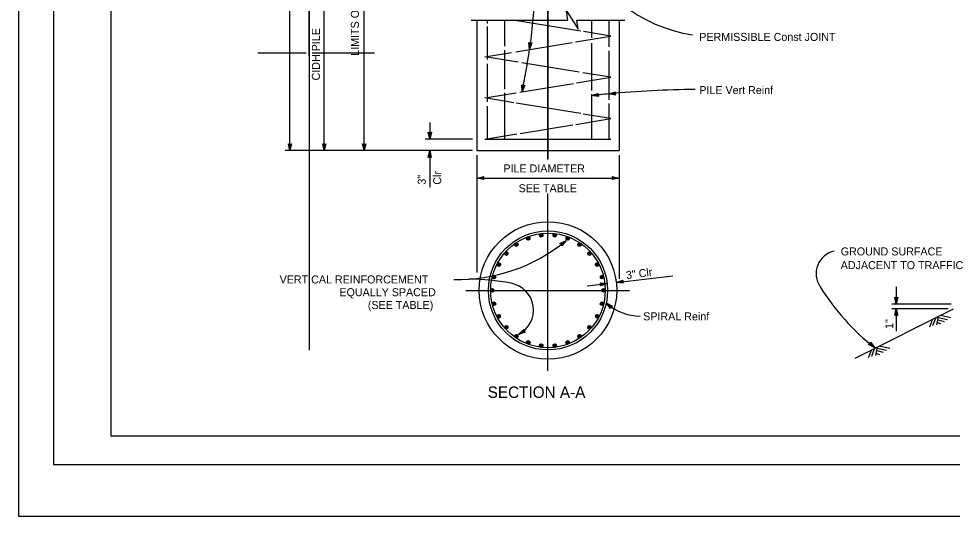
# Model space of a CAD drawing. Extents: x -894 to 866, y -476 to 714.
# Drawn here: x -894 to -78, y -476 to -41 of the extents above; entities that cross this region are included whole.
import ezdxf

# ---------------------------------------------------------------- set-up
doc = ezdxf.new("R2010")
doc.units = 0
for name, color, linetype in [('10 Sheet Format', 7, 'Continuous'), ('56 Stage 3 Anno', 7, 'Continuous'), ('57 Undefined', 7, 'Continuous'), ('59 Sndwall Anno', 7, 'Continuous'), ('60 Nongeo Data', 7, 'Continuous')]:
    doc.layers.add(name, color=color, linetype=linetype)

msp = doc.modelspace()

# ---------------------------------------------------------------- linework, layer by layer
at = {"layer": '10 Sheet Format'}
for p, q in [((-863.46, 668.96), (-863.46, -431.04)), ((-813.45, 643.96), (-813.45, -406.04)), ((-813.45, -406.04), (811.55, -406.04)), ((-863.46, -431.04), (836.55, -431.04))]:
    msp.add_line(p, q, dxfattribs=at)
for points in [[(-894.04, 713.56), (865.96, 713.56), (865.96, -476.44), (-894.04, -476.44)], [(-863.46, -431.04), (836.55, -431.04), (836.55, 668.96), (-863.46, 668.96)]]:
    msp.add_lwpolyline(points, close=True, dxfattribs=at)
at = {"layer": '56 Stage 3 Anno'}
for p, q in [((-431.34, 403.26), (-431.34, -163.86)), ((-640.13, -73.76), (-640.13, -17.79)), ((-640.13, -73.76), (-640.13, -17.79)), ((-656.97, -156.66), (-656.97, -28.23)), ((-640.1, -30.28), (-640.1, -331.21)), ((-626.91, -156.66), (-626.91, -28.93)), ((-592.02, -156.66), (-592.02, -29.86)), ((-447.35, -68.12), (-448.05, -62.01)), ((-448.05, -62.01), (-448.05, -62.01)), ((-448.05, -62.01), (-446.81, -62.94)), ((-447.21, -66.74), (-447.72, -62.28)), ((-447.06, -65.37), (-447.39, -62.49)), ((-445.39, -62.29), (-447.35, -68.12)), ((-445.77, -62.46), (-447.21, -66.75)), ((-446.15, -62.66), (-447.06, -65.37)), ((-446.92, -64), (-447.06, -62.76)), ((-446.51, -62.8), (-446.92, -64)), ((-446.81, -62.94), (-445.39, -62.29)), ((-445.39, -62.29), (-445.39, -62.29)), ((-685.02, -71.16), (-642.63, -71.16)), ((-637.39, -71.16), (-582.88, -71.16)), ((-447.35, -68.12), (-447.35, -68.12)), ((-453.9, -105.15), (-454.22, -99)), ((-454.22, -99), (-454.22, -99)), ((-454.22, -99), (-453.04, -100.01)), ((-453.67, -103.78), (-453.9, -99.29)), ((-451.58, -99.45), (-453.9, -105.15)), ((-453.9, -105.15), (-453.9, -105.15)), ((-451.97, -99.6), (-453.67, -103.79)), ((-453.44, -102.42), (-453.59, -99.53)), ((-452.36, -99.77), (-453.44, -102.42)), ((-453.21, -101.06), (-453.27, -99.82)), ((-452.73, -99.89), (-453.21, -101.06)), ((-453.04, -100.01), (-451.58, -99.45)), ((-451.58, -99.45), (-451.58, -99.45)), ((-378.25, -107.02), (-372.32, -105.37)), ((-376.86, -106.94), (-372.53, -105.74)), ((-375.49, -106.87), (-372.69, -106.1)), ((-372.32, -105.37), (-373.05, -106.74)), ((-372.32, -105.37), (-372.32, -105.37)), ((-393.27, -108.52), (-387.43, -106.59)), ((-387.16, -109.25), (-393.27, -108.52)), ((-393.27, -108.52), (-393.27, -108.52)), ((-387.41, -108.92), (-391.9, -108.38)), ((-391.89, -108.37), (-387.62, -106.97)), ((-390.52, -108.24), (-387.77, -107.34)), ((-387.68, -108.59), (-390.52, -108.24)), ((-389.14, -108.11), (-387.97, -107.72)), ((-387.89, -108.26), (-389.14, -108.11)), ((-387.43, -106.59), (-388.09, -108)), ((-388.09, -108), (-387.16, -109.25)), ((-387.43, -106.59), (-387.43, -106.59)), ((-387.16, -109.25), (-387.16, -109.25)), ((-372.18, -108.04), (-378.25, -107.02)), ((-378.25, -107.02), (-378.25, -107.02)), ((-372.41, -107.7), (-376.87, -106.94)), ((-372.67, -107.35), (-375.49, -106.87)), ((-374.1, -106.8), (-372.91, -106.47)), ((-372.86, -107.01), (-374.1, -106.8)), ((-373.05, -106.74), (-372.18, -108.04)), ((-372.18, -108.04), (-372.18, -108.04)), ((-534.63, -132.15), (-534.63, -146.64)), ((-497.45, -146.64), (-538.64, -146.64)), ((-534.63, -146.64), (-535.96, -140.63)), ((-535.96, -140.63), (-535.96, -140.63)), ((-535.96, -140.63), (-534.63, -141.43)), ((-534.63, -145.25), (-535.6, -140.87)), ((-534.63, -143.87), (-535.26, -141.04)), ((-534.63, -142.49), (-534.9, -141.28)), ((-534.63, -141.43), (-533.29, -140.63)), ((-533.29, -140.63), (-534.63, -146.64)), ((-533.65, -140.85), (-534.63, -145.26)), ((-534.01, -141.08), (-534.63, -143.87)), ((-534.35, -141.26), (-534.63, -142.49)), ((-534.63, -146.64), (-534.63, -146.64)), ((-533.29, -140.63), (-533.29, -140.63)), ((-656.97, -156.66), (-658.3, -150.65)), ((-658.3, -150.65), (-658.3, -150.65)), ((-658.3, -150.65), (-656.97, -151.45)), ((-656.97, -155.27), (-657.94, -150.88)), ((-656.96, -153.89), (-657.59, -151.06)), ((-656.96, -152.51), (-657.23, -151.3)), ((-656.97, -151.45), (-655.62, -150.65)), ((-655.62, -150.65), (-656.97, -156.66)), ((-655.98, -150.87), (-656.96, -155.28)), ((-656.34, -151.1), (-656.96, -153.89)), ((-656.69, -151.28), (-656.96, -152.51)), ((-655.62, -150.65), (-655.62, -150.65)), ((-626.91, -156.66), (-628.25, -150.65)), ((-628.25, -150.65), (-628.25, -150.65)), ((-628.25, -150.65), (-626.91, -151.45)), ((-626.92, -155.27), (-627.89, -150.88)), ((-626.91, -153.89), (-627.54, -151.06)), ((-626.91, -152.51), (-627.18, -151.3)), ((-626.91, -151.45), (-625.57, -150.65)), ((-625.57, -150.65), (-626.91, -156.66)), ((-625.93, -150.87), (-626.91, -155.28)), ((-626.29, -151.1), (-626.91, -153.89)), ((-626.64, -151.28), (-626.91, -152.51)), ((-625.57, -150.65), (-625.57, -150.65)), ((-592.02, -156.66), (-593.35, -150.65)), ((-593.35, -150.65), (-593.35, -150.65)), ((-593.35, -150.65), (-592.02, -151.45)), ((-592.02, -155.27), (-592.99, -150.88)), ((-592.02, -153.89), (-592.65, -151.06)), ((-592.02, -152.51), (-592.29, -151.3)), ((-592.02, -151.45), (-590.68, -150.65)), ((-590.68, -150.65), (-592.02, -156.66)), ((-591.04, -150.87), (-592.02, -155.28)), ((-591.39, -151.1), (-592.02, -153.89)), ((-591.74, -151.28), (-592.02, -152.51)), ((-590.68, -150.65), (-590.68, -150.65)), ((-497.45, -156.66), (-660.97, -156.66)), ((-656.97, -156.66), (-656.97, -156.66)), ((-626.91, -156.66), (-626.91, -156.66)), ((-592.02, -156.66), (-592.02, -156.66)), ((-535.97, -162.67), (-534.63, -156.66)), ((-534.63, -161.87), (-535.97, -162.67)), ((-535.97, -162.67), (-535.97, -162.67)), ((-535.62, -162.45), (-534.63, -158.04)), ((-535.26, -162.22), (-534.63, -159.43)), ((-534.91, -162.04), (-534.63, -160.81)), ((-534.63, -156.66), (-534.63, -156.66)), ((-534.63, -156.66), (-533.3, -162.67)), ((-534.63, -156.66), (-534.63, -188.55)), ((-534.63, -158.05), (-533.66, -162.43)), ((-534.63, -159.43), (-534.01, -162.26)), ((-534.63, -160.81), (-534.37, -162.02)), ((-533.3, -162.67), (-534.63, -161.87)), ((-533.3, -162.67), (-533.3, -162.67)), ((-493.44, -160.67), (-493.44, -263.28)), ((-369.23, -160.67), (-369.23, -268.77)), ((-493.44, -180.7), (-487.43, -179.37)), ((-487.43, -179.37), (-488.24, -180.7)), ((-487.43, -179.37), (-487.43, -179.37)), ((-374.44, -180.7), (-375.24, -179.36)), ((-375.24, -179.36), (-375.24, -179.36)), ((-375.24, -179.36), (-369.23, -180.7)), ((-493.44, -180.7), (-369.23, -180.7)), ((-487.43, -182.04), (-493.44, -180.7)), ((-493.44, -180.7), (-493.44, -180.7)), ((-487.65, -181.69), (-492.06, -180.7)), ((-492.05, -180.7), (-487.67, -179.73)), ((-490.68, -180.7), (-487.85, -180.07)), ((-487.89, -181.33), (-490.68, -180.7)), ((-489.29, -180.7), (-488.08, -180.43)), ((-488.06, -180.98), (-489.29, -180.7)), ((-488.24, -180.7), (-487.43, -182.04)), ((-487.43, -182.04), (-487.43, -182.04)), ((-369.23, -180.7), (-375.24, -182.03)), ((-375.24, -182.03), (-374.44, -180.7)), ((-375.24, -182.03), (-375.24, -182.03)), ((-375.03, -179.71), (-370.62, -180.7)), ((-370.63, -180.7), (-375.01, -181.67)), ((-372, -180.7), (-374.83, -181.33)), ((-374.79, -180.07), (-372, -180.7)), ((-374.62, -180.42), (-373.38, -180.7)), ((-373.38, -180.7), (-374.6, -180.96)), ((-369.23, -180.7), (-369.23, -180.7)), ((-420.82, -237.89), (-415.31, -235.13)), ((-420.43, -238.03), (-416.38, -236)), ((-416.39, -236.02), (-419.17, -239.54)), ((-415.31, -235.13), (-419.13, -239.96)), ((-415.31, -235.13), (-415.31, -235.13)), ((-419.35, -238.42), (-420.82, -237.89)), ((-420.82, -237.89), (-420.82, -237.89)), ((-420.02, -238.16), (-417.46, -236.88)), ((-419.66, -238.32), (-418.53, -237.75)), ((-419.13, -239.96), (-419.35, -238.42)), ((-418.53, -237.75), (-419.3, -238.73)), ((-417.46, -236.88), (-419.26, -239.15)), ((-419.13, -239.96), (-419.13, -239.96)), ((-371.64, -271.9), (-322.25, -266.16)), ((-397.09, -274.85), (-379.6, -272.82)), ((-384.78, -273.42), (-385.73, -272.18)), ((-385.73, -272.18), (-385.73, -272.18)), ((-385.73, -272.18), (-379.6, -272.82)), ((-385.47, -272.51), (-380.98, -272.98)), ((-379.6, -272.82), (-385.42, -274.84)), ((-385.42, -274.84), (-384.78, -273.42)), ((-385.42, -274.84), (-385.42, -274.84)), ((-380.99, -272.99), (-385.23, -274.46)), ((-385.2, -272.84), (-382.35, -273.14)), ((-382.35, -273.14), (-385.09, -274.09)), ((-384.98, -273.17), (-383.73, -273.3)), ((-383.73, -273.3), (-384.9, -273.71)), ((-379.6, -272.82), (-379.6, -272.82)), ((-371.64, -271.9), (-365.83, -269.88)), ((-365.52, -272.54), (-371.64, -271.9)), ((-371.64, -271.9), (-371.64, -271.9)), ((-365.77, -272.21), (-370.27, -271.74)), ((-370.26, -271.73), (-366.02, -270.26)), ((-368.89, -271.58), (-366.15, -270.63)), ((-366.05, -271.88), (-368.89, -271.58)), ((-367.52, -271.42), (-366.35, -271.01)), ((-366.26, -271.55), (-367.52, -271.42)), ((-365.83, -269.88), (-366.47, -271.3)), ((-366.47, -271.3), (-365.52, -272.54)), ((-365.83, -269.88), (-365.83, -269.88)), ((-365.52, -272.54), (-365.52, -272.54)), ((-126.85, -275.64), (-126.85, -290.88)), ((-503.22, -278.87), (-360.2, -278.87)), ((-126.85, -290.88), (-128.18, -284.87)), ((-128.18, -284.87), (-128.18, -284.87)), ((-128.18, -284.87), (-126.85, -285.67)), ((-126.85, -289.49), (-127.82, -285.1)), ((-126.84, -288.11), (-127.47, -285.28)), ((-126.84, -286.73), (-127.11, -285.52)), ((-126.85, -285.67), (-125.5, -284.87)), ((-125.5, -284.87), (-126.85, -290.88)), ((-125.86, -285.09), (-126.85, -289.5)), ((-126.22, -285.32), (-126.84, -288.11)), ((-126.57, -285.5), (-126.84, -286.73)), ((-125.5, -284.87), (-125.5, -284.87)), ((-376.73, -294.59), (-380.46, -289.68)), ((-380.46, -289.68), (-380.46, -289.68)), ((-380.46, -289.68), (-375.01, -292.55)), ((-376.67, -294.18), (-379.4, -290.58)), ((-379.39, -290.58), (-375.42, -292.67)), ((-376.62, -293.75), (-378.35, -291.47)), ((-378.35, -291.47), (-375.78, -292.82)), ((-376.53, -293.37), (-377.29, -292.37)), ((-377.29, -292.37), (-376.19, -292.94)), ((-376.48, -293.05), (-376.73, -294.59)), ((-375.01, -292.55), (-376.48, -293.05)), ((-375.01, -292.55), (-375.01, -292.55)), ((-78.76, -290.88), (-130.85, -290.88)), ((-126.85, -290.88), (-126.85, -290.88)), ((-376.73, -294.59), (-376.73, -294.59)), ((-81.35, -294.89), (-130.85, -294.89)), ((-128.19, -300.9), (-126.85, -294.89)), ((-126.85, -300.09), (-128.19, -300.9)), ((-128.19, -300.9), (-128.19, -300.9)), ((-127.83, -300.68), (-126.85, -296.27)), ((-127.47, -300.44), (-126.85, -297.65)), ((-127.13, -300.27), (-126.85, -299.04)), ((-126.85, -294.89), (-126.85, -294.89)), ((-126.85, -294.89), (-125.51, -300.9)), ((-126.85, -294.89), (-126.85, -314.47)), ((-126.85, -297.65), (-126.22, -300.48)), ((-126.85, -299.04), (-126.58, -300.25)), ((-125.51, -300.9), (-126.85, -300.09)), ((-126.84, -296.28), (-125.87, -300.66)), ((-125.51, -300.9), (-125.51, -300.9)), ((-457.02, -317.37), (-452.58, -313.11)), ((-451.19, -315.39), (-457.02, -317.37)), ((-457.02, -317.37), (-457.02, -317.37)), ((-451.56, -315.2), (-455.84, -316.65)), ((-455.83, -316.64), (-452.59, -313.54)), ((-454.65, -315.93), (-452.56, -313.93)), ((-451.94, -315.02), (-454.65, -315.93)), ((-453.47, -315.22), (-452.58, -314.36)), ((-452.28, -314.81), (-453.47, -315.22)), ((-452.58, -313.11), (-452.58, -313.11)), ((-452.58, -313.11), (-452.57, -314.66)), ((-452.57, -314.66), (-451.19, -315.39)), ((-451.19, -315.39), (-451.19, -315.39)), ((-151.18, -326.3), (-149.72, -325.78)), ((-145.69, -329.07), (-151.18, -326.3)), ((-151.18, -326.3), (-151.18, -326.3)), ((-146.77, -328.19), (-150.77, -326.17)), ((-147.83, -327.32), (-150.42, -326.02)), ((-148.9, -326.44), (-150.01, -325.89)), ((-149.72, -325.78), (-149.49, -324.23)), ((-149.68, -325.45), (-148.9, -326.44)), ((-149.6, -325.07), (-147.83, -327.32)), ((-149.55, -324.65), (-146.76, -328.2)), ((-149.49, -324.23), (-149.49, -324.23)), ((-149.49, -324.23), (-145.69, -329.07)), ((-145.69, -329.07), (-145.69, -329.07))]:
    msp.add_line(p, q, dxfattribs=at)
for points in [[(-431.34, -164.28), (-431.34, 402.72)], [(-431.34, -349.21), (-431.34, -194.23)]]:
    msp.add_lwpolyline(points, dxfattribs=at)
for centre, radius, start, end in [((-939.86, 2.56), 497.56, 351.83302, 8.2598), ((-285.44, 73.82), 130.65, 201.91536, 261.40865), ((-1234.61, 52.06), 796.38, 348.61455, 351.32003), ((-290.32, -1064.28), 961.3, 90.72823, 95.24805), ((-290.32, -1064.28), 961.3, 95.24804, 96.14806), ((-510.36, -119.83), 149.53, 268.72619, 309.12261), ((-176.87, -264.18), 20.1, 102.15122, 214.76683), ((-500.56, -463.11), 194.03, 79.00783, 90.0061), ((-467.76, -296.1), 23.83, 296.7883, 79.86737), ((-15.54, -164.89), 209.51, 211.91488, 231.59711), ((-350.72, -257.27), 43.99, 227.46863, 270.14752)]:
    msp.add_arc(centre, radius, start, end, dxfattribs=at)
at = {"layer": '59 Sndwall Anno'}
for p, q in [((-90.19, -301.5), (-91.69, -308.97)), ((-88.22, -300.53), (-79.09, -302.57)), ((-95.04, -304.05), (-97.84, -311.16)), ((-92.26, -302.72), (-95.06, -309.83)), ((-91.12, -306.76), (-88.14, -308.09)), ((-90.51, -304.52), (-84.76, -306.11)), ((-90.2, -302.51), (-82.04, -304.34)), ((-148.5, -330.81), (-151.3, -337.93)), ((-145.85, -329.49), (-148.65, -336.6)), ((-143.65, -328.4), (-145.14, -335.87)), ((-144.58, -333.66), (-141.59, -334.99)), ((-143.96, -331.42), (-138.22, -333.01)), ((-143.65, -329.41), (-135.5, -331.24)), ((-141.68, -327.43), (-132.55, -329.47))]:
    msp.add_line(p, q, dxfattribs=at)
at = {"layer": '60 Nongeo Data'}
for p, q in [((-498.45, -42.47), (-414.08, -42.47)), ((-493.44, -42.47), (-493.44, -156.66)), ((-484.43, -42.46), (-484.43, -45.62)), ((-484.43, -48.15), (-484.43, -77.08)), ((-469.4, -42.46), (-469.4, -65.29)), ((-406.07, -42.47), (-364.23, -42.47)), ((-393.27, -42.46), (-393.27, -58.12)), ((-378.25, -42.46), (-378.25, -65.85)), ((-369.23, -42.47), (-369.23, -156.66)), ((-393.27, -62.76), (-393.27, -104.2)), ((-469.4, -68.94), (-469.4, -102.93)), ((-378.25, -69.5), (-378.25, -112.34)), ((-484.43, -80.74), (-484.43, -114.03)), ((-469.4, -106.16), (-469.4, -146.64)), ((-393.27, -107.29), (-393.27, -146.64)), ((-484.43, -117.68), (-484.43, -146.64)), ((-378.25, -115.43), (-378.25, -146.64)), ((-486.43, -146.64), (-376.25, -146.64)), ((-493.44, -156.66), (-369.23, -156.66)), ((-162.91, -338.08), (-76.76, -294.89))]:
    msp.add_line(p, q, dxfattribs=at)
for points in [[(-414.08, -42.46), (-415.09, -34.45), (-405.07, -50.48), (-406.07, -42.46)], [(-402.52, -52.19), (-461.95, -42.46)], [(-407.35, -61.58), (-376.25, -56.49), (-400.18, -52.57)], [(-459.55, -70.12), (-410.19, -62.04)], [(-457.43, -79.26), (-486.43, -74.52), (-463.09, -70.7)], [(-404.1, -87.99), (-454.18, -79.8)], [(-406.28, -97.46), (-376.25, -92.55), (-400.88, -88.52)], [(-455.9, -105.58), (-408.9, -97.89)], [(-461.22, -114.71), (-486.43, -110.58), (-459.15, -106.12)], [(-402.6, -124.3), (-459.02, -115.07)], [(-407.07, -133.66), (-376.25, -128.61), (-400.55, -124.63)], [(-455.59, -141.6), (-409.65, -134.08)], [(-486.43, -146.64), (-458.43, -142.06)]]:
    msp.add_lwpolyline(points, dxfattribs=at)
for centre, radius in [((-431.34, -278.87), 60.1), ((-431.34, -278.87), 52.09), ((-431.34, -278.87), 50.08), ((-448.57, -233.42), 1.57), ((-448.57, -233.42), 1.38), ((-448.57, -233.42), 1.19), ((-448.57, -233.42), 1), ((-448.57, -233.42), 0.814), ((-448.57, -233.42), 0.626), ((-448.57, -233.42), 0.438), ((-448.57, -233.42), 0.188), ((-437.2, -230.62), 1.57), ((-437.2, -230.62), 1.38), ((-437.2, -230.62), 1.19), ((-437.2, -230.62), 1), ((-437.2, -230.62), 0.814), ((-437.2, -230.62), 0.626), ((-437.2, -230.62), 0.438), ((-437.2, -230.62), 0.188), ((-425.48, -230.62), 1.57), ((-425.48, -230.62), 1.38), ((-425.48, -230.62), 1.19), ((-425.48, -230.62), 1), ((-425.48, -230.62), 0.814), ((-425.48, -230.62), 0.626), ((-425.48, -230.62), 0.438), ((-425.48, -230.62), 0.188), ((-414.11, -233.42), 1.57), ((-414.11, -233.42), 1.38), ((-414.11, -233.42), 1.19), ((-414.11, -233.42), 1), ((-414.11, -233.42), 0.814), ((-414.11, -233.42), 0.626), ((-414.11, -233.42), 0.438), ((-414.11, -233.42), 0.188), ((-458.95, -238.87), 1.57), ((-458.95, -238.87), 1.38), ((-458.95, -238.87), 1.19), ((-458.95, -238.87), 1), ((-458.95, -238.87), 0.814), ((-458.95, -238.87), 0.626), ((-458.95, -238.87), 0.438), ((-458.95, -238.87), 0.188), ((-403.73, -238.87), 1.57), ((-403.73, -238.87), 1.38), ((-403.73, -238.87), 1.19), ((-403.73, -238.87), 1), ((-403.73, -238.87), 0.814), ((-403.73, -238.87), 0.626), ((-403.73, -238.87), 0.438), ((-403.73, -238.87), 0.188), ((-467.72, -246.64), 1.57), ((-467.72, -246.64), 1.38), ((-467.72, -246.64), 1.19), ((-467.72, -246.64), 1), ((-467.72, -246.64), 0.814), ((-467.72, -246.64), 0.626), ((-467.72, -246.64), 0.438), ((-467.72, -246.64), 0.188), ((-394.96, -246.64), 1.57), ((-394.96, -246.64), 1.38), ((-394.96, -246.64), 1.19), ((-394.96, -246.64), 1), ((-394.96, -246.64), 0.814), ((-394.96, -246.64), 0.626), ((-394.96, -246.64), 0.438), ((-394.96, -246.64), 0.188), ((-474.37, -256.28), 1.57), ((-474.37, -256.28), 1.38), ((-474.37, -256.28), 1.19), ((-474.37, -256.28), 1), ((-474.37, -256.28), 0.814), ((-474.37, -256.28), 0.626), ((-474.37, -256.28), 0.438), ((-474.37, -256.28), 0.188), ((-388.31, -256.28), 1.57), ((-388.31, -256.28), 1.38), ((-388.31, -256.28), 1.19), ((-388.31, -256.28), 1), ((-388.31, -256.28), 0.814), ((-388.31, -256.28), 0.626), ((-388.31, -256.28), 0.438), ((-388.31, -256.28), 0.188), ((-478.53, -267.24), 1.57), ((-478.53, -267.24), 1.38), ((-478.53, -267.24), 1.19), ((-478.53, -267.24), 1), ((-478.53, -267.24), 0.814), ((-478.53, -267.24), 0.626), ((-478.53, -267.24), 0.438), ((-478.53, -267.24), 0.188), ((-384.15, -267.23), 1.57), ((-384.15, -267.23), 1.38), ((-384.15, -267.23), 1.19), ((-384.15, -267.23), 1), ((-384.15, -267.23), 0.814), ((-384.15, -267.23), 0.626), ((-384.15, -267.23), 0.438), ((-384.15, -267.23), 0.188), ((-479.94, -278.87), 1.57), ((-479.94, -278.87), 1.38), ((-382.74, -278.86), 1.57), ((-382.74, -278.86), 1.38), ((-479.94, -278.87), 1.19), ((-479.94, -278.87), 1), ((-479.94, -278.87), 0.814), ((-479.94, -278.87), 0.626), ((-479.94, -278.87), 0.438), ((-479.94, -278.87), 0.188), ((-382.74, -278.86), 1.19), ((-382.74, -278.86), 1), ((-382.74, -278.86), 0.814), ((-382.74, -278.86), 0.626), ((-382.74, -278.86), 0.438), ((-382.74, -278.86), 0.188), ((-478.53, -290.5), 1.57), ((-478.53, -290.5), 1.38), ((-478.53, -290.5), 1.19), ((-478.53, -290.5), 1), ((-478.53, -290.5), 0.814), ((-478.53, -290.5), 0.626), ((-478.53, -290.5), 0.438), ((-478.53, -290.5), 0.188), ((-384.15, -290.5), 1.57), ((-384.15, -290.5), 1.38), ((-384.15, -290.5), 1.19), ((-384.15, -290.5), 1), ((-384.15, -290.5), 0.814), ((-384.15, -290.5), 0.626), ((-384.15, -290.5), 0.438), ((-384.15, -290.5), 0.188), ((-474.37, -301.45), 1.57), ((-474.37, -301.45), 1.38), ((-474.37, -301.45), 1.19), ((-474.37, -301.45), 1), ((-474.37, -301.45), 0.814), ((-474.37, -301.45), 0.626), ((-474.37, -301.45), 0.438), ((-474.37, -301.45), 0.188), ((-388.31, -301.45), 1.57), ((-388.31, -301.45), 1.38), ((-388.31, -301.45), 1.19), ((-388.31, -301.45), 1), ((-388.31, -301.45), 0.814), ((-388.31, -301.45), 0.626), ((-388.31, -301.45), 0.438), ((-388.31, -301.45), 0.188), ((-467.72, -311.09), 1.57), ((-467.72, -311.09), 1.38), ((-467.72, -311.09), 1.19), ((-467.72, -311.09), 1), ((-394.96, -311.09), 1.57), ((-394.96, -311.09), 1.38), ((-394.96, -311.09), 1.19), ((-394.96, -311.09), 1), ((-467.72, -311.09), 0.814), ((-467.72, -311.09), 0.626), ((-467.72, -311.09), 0.438), ((-467.72, -311.09), 0.188), ((-458.95, -318.86), 1.57), ((-458.95, -318.86), 1.38), ((-458.95, -318.86), 1.19), ((-458.95, -318.86), 1), ((-458.95, -318.86), 0.814), ((-458.95, -318.86), 0.626), ((-403.73, -318.86), 1.57), ((-403.73, -318.86), 1.38), ((-403.73, -318.86), 1.19), ((-403.73, -318.86), 1), ((-403.73, -318.86), 0.814), ((-403.73, -318.86), 0.626), ((-394.96, -311.09), 0.814), ((-394.96, -311.09), 0.626), ((-394.96, -311.09), 0.438), ((-394.96, -311.09), 0.188), ((-458.95, -318.86), 0.438), ((-458.95, -318.86), 0.188), ((-448.57, -324.31), 1.57), ((-448.57, -324.31), 1.38), ((-448.57, -324.31), 1.19), ((-448.57, -324.31), 1), ((-448.57, -324.31), 0.814), ((-448.57, -324.31), 0.626), ((-448.57, -324.31), 0.438), ((-448.57, -324.31), 0.188), ((-437.2, -327.11), 1.57), ((-437.2, -327.11), 1.38), ((-437.2, -327.11), 1.19), ((-437.2, -327.11), 1), ((-437.2, -327.11), 0.814), ((-425.48, -327.11), 1.57), ((-425.48, -327.11), 1.38), ((-425.48, -327.11), 1.19), ((-425.48, -327.11), 1), ((-425.48, -327.11), 0.814), ((-414.11, -324.31), 1.57), ((-414.11, -324.31), 1.38), ((-414.11, -324.31), 1.19), ((-414.11, -324.31), 1), ((-414.11, -324.31), 0.814), ((-414.11, -324.31), 0.626), ((-414.11, -324.31), 0.438), ((-414.11, -324.31), 0.188), ((-403.73, -318.86), 0.438), ((-403.73, -318.86), 0.188), ((-437.2, -327.11), 0.626), ((-437.2, -327.11), 0.438), ((-437.2, -327.11), 0.188), ((-425.48, -327.11), 0.626), ((-425.48, -327.11), 0.438), ((-425.48, -327.11), 0.188)]:
    msp.add_circle(centre, radius, dxfattribs=at)

# ---------------------------------------------------------------- texts
at = {"layer": '57 Undefined'}
for s, rotation, p in [('LIMITS OF PILE REINFORCEMENT', 90, (-596.62, -73.7)), ('CIDH PILE', 90, (-630.73, -95.28)), ('3"', 90, (-538.17, -186.39)), ('Clr', 90, (-524.67, -186.39)), ('3" Clr', 7.00552, (-362.66, -269.01)), ('1"', 90, (-129.56, -312.56))]:
    msp.add_text(s, height=7, rotation=rotation, dxfattribs=at).set_placement(p)
for s, height, p in [('PERMISSIBLE Const JOINT', 7, (-299.07, -60.71)), ('PILE Vert Reinf', 7, (-299.04, -107.18)), ('PILE DIAMETER', 7, (-470.28, -175.71)), ('SEE TABLE', 7, (-456.99, -193.05)), ('GROUND SURFACE', 7, (-175.41, -248.29)), ('ADJACENT TO TRAFFIC', 7, (-175.41, -260.29)), ('VERTICAL REINFORCEMENT', 7, (-665.94, -272.79)), ('EQUALLY SPACED', 7, (-613.67, -283.96)), ('(SEE TABLE)', 7, (-588.82, -295.13)), ('SPIRAL Reinf', 7, (-348.12, -305.07)), ('SECTION A-A', 10, (-484.07, -372.88))]:
    msp.add_text(s, height=height, dxfattribs=at).set_placement(p)

doc.saveas('drawing.dxf')
